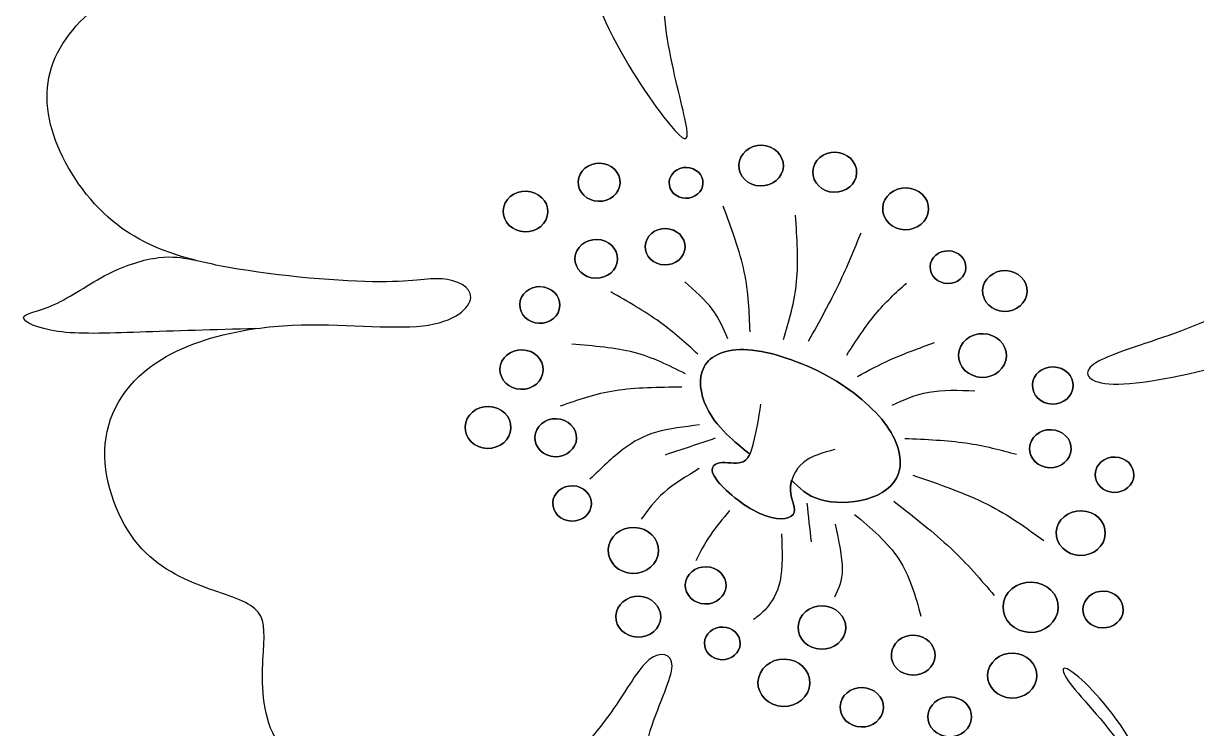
# Model space of a CAD drawing. Header units: millimetres. Extents: x 165 to 400, y 201 to 408.
# Drawn here: x 164.98 to 198.32, y 355.3 to 375.36 of the extents above; entities that cross this region are included whole.
import ezdxf

# ---------------------------------------------------------------- set-up
doc = ezdxf.new("R2010")
doc.units = ezdxf.units.MM
doc.layers.add('DV1_Layer_1', color=7, linetype='Continuous')

msp = doc.modelspace()

# ---------------------------------------------------------------- linework, layer by layer
at = {"layer": 'DV1_Layer_1', "color": 7, "linetype": 'Continuous'}
for points, knots in [([(167.307, 363.402), (167.221, 362.441), (167.598, 361.375), (168.139, 360.667), (168.679, 359.959), (169.383, 359.61), (170.678, 359.114), (171.27, 358.968), (171.559, 358.714), (171.848, 358.459), (171.834, 358.096), (171.801, 357.497), (171.768, 356.898), (171.665, 355.229), (172.929, 353.917), (173.878, 353.469), (174.826, 353.02), (176.092, 352.78), (177.149, 352.837), (177.894, 352.877), (178.536, 353.065), (179.111, 353.364), (179.353, 353.49), (179.583, 353.635), (179.805, 353.798), (180.553, 354.346), (181.198, 355.089), (181.672, 355.756), (182.146, 356.422), (182.447, 357.012), (182.765, 357.266), (183.084, 357.519), (183.419, 357.436), (183.412, 356.727), (183.069, 356.102), (182.797, 355.238), (182.546, 354.44), (182.355, 353.438), (182.387, 352.377), (182.389, 352.29), (182.393, 352.203), (182.399, 352.116), (182.474, 350.959), (182.826, 349.748), (183.494, 348.736), (183.787, 348.293), (184.141, 347.888), (184.54, 347.541), (185.052, 347.097), (185.638, 346.749), (186.268, 346.54), (187.389, 346.168), (188.646, 346.237), (189.274, 346.507), (189.902, 346.778), (189.9, 347.251), (190.003, 347.611), (190.107, 347.971), (190.315, 348.219), (190.546, 348.257), (190.776, 348.295), (191.029, 348.124), (191.578, 347.379), (191.874, 346.806), (192.459, 346.469), (192.586, 346.396), (192.727, 346.334), (192.878, 346.284), (193.423, 346.104), (194.106, 346.078), (194.79, 346.241), (195.664, 346.449), (197.417, 347.484), (197.729, 349.4), (197.643, 350.539), (197.557, 351.678), (197.229, 352.997), (196.662, 354.051), (196.095, 355.105), (195.289, 355.894), (194.452, 356.921), (194.421, 357.158), (194.751, 356.938), (195.081, 356.719), (195.773, 356.042), (196.392, 355.05), (197.011, 354.058), (197.558, 352.75), (198.56, 350.81), (199.013, 350.177), (199.504, 349.726), (199.994, 349.274), (200.522, 349.003), (201.831, 348.87), (202.613, 349.009), (203.245, 349.388), (203.877, 349.768), (204.358, 350.389), (204.591, 351.008), (204.824, 351.628), (204.808, 352.247), (204.679, 353.559), (204.566, 354.254), (204.782, 354.683), (204.997, 355.112), (205.541, 355.277), (206.005, 355.416), (206.468, 355.556), (206.851, 355.671), (207.786, 357.205), (208.338, 358.623), (208.417, 359.902), (208.495, 361.18), (208.101, 362.32), (206.746, 364.381), (205.785, 365.302), (204.962, 365.901), (204.138, 366.499), (202.766, 367.052), (200.699, 366.136), (199.49, 365.766), (198.281, 365.396), (196.896, 365.113), (195.302, 365.091), (195.093, 365.352), (195.509, 365.811), (196.134, 366.009), (197.012, 366.308), (197.889, 366.608), (199.02, 367.008), (199.977, 367.568), (200.935, 368.128), (201.719, 368.848), (202.121, 369.735), (202.174, 369.852), (202.221, 369.971), (202.26, 370.093), (202.521, 370.9), (202.488, 371.821), (202.118, 372.78), (201.693, 373.884), (200.821, 375.039), (200.152, 375.514), (199.483, 375.99), (199.017, 375.787), (198.328, 375.736), (197.639, 375.685), (196.727, 375.787), (195.864, 376.142), (195.002, 376.496), (194.189, 377.104), (193.811, 377.652), (193.434, 378.2), (193.551, 379.178), (191.405, 380.337), (190.223, 380.675), (189.041, 381.012), (186.459, 381.203), (185.416, 379.964), (184.835, 379.338), (184.396, 378.866), (183.924, 378.389), (183.602, 377.837), (183.497, 377.656), (183.408, 377.467), (183.341, 377.268), (183.072, 376.459), (183.173, 375.474), (183.347, 374.56), (183.522, 373.645), (183.768, 372.801), (183.832, 372.381), (183.895, 371.961), (183.776, 371.965), (182.92, 373.01), (182.183, 374.051), (181.629, 375.187), (181.116, 376.238), (180.76, 377.369), (180.138, 378.264), (180.088, 378.336), (180.036, 378.406), (179.982, 378.475), (179.261, 379.397), (178.189, 380.013), (176.942, 380.471), (175.695, 380.929), (174.273, 381.228), (173.13, 381.047), (171.988, 380.865), (171.127, 380.202), (170.65, 379.726), (170.174, 379.251), (170.084, 378.963), (170.218, 378.586), (170.353, 378.209), (170.714, 377.743), (170.847, 377.312), (170.98, 376.88), (170.885, 376.483), (170.54, 376.313), (170.195, 376.142), (169.599, 376.197), (169.064, 376.26), (168.529, 376.322), (168.053, 376.392), (167.474, 376.092), (166.895, 375.793), (166.213, 375.124), (165.886, 374.389), (165.559, 373.654), (165.588, 372.854), (166.202, 371.198), (166.786, 370.343), (167.53, 369.729), (168.135, 369.229), (168.844, 368.888), (169.828, 368.633), (170.053, 368.574), (170.293, 368.52), (170.548, 368.47), (171.922, 368.199), (173.768, 368.031), (176.037, 367.995), (176.46, 368.127), (177.294, 368.064), (177.705, 367.869), (177.693, 367.569), (177.682, 367.27), (177.248, 366.866), (176.328, 366.759), (175.408, 366.652), (174.001, 366.842), (172.614, 366.777), (172.265, 366.761), (171.918, 366.728), (171.577, 366.679), (170.566, 366.534), (169.62, 366.244), (168.903, 365.805), (167.945, 365.217), (167.394, 364.363), (167.307, 363.402)], [0, 0, 0, 0, 0.011111, 0.011111, 0.011111, 0.022222, 0.022222, 0.033333, 0.033333, 0.033333, 0.044444, 0.044444, 0.044444, 0.055556, 0.066667, 0.066667, 0.066667, 0.077778, 0.077778, 0.077778, 0.088889, 0.088889, 0.088889, 0.1, 0.1, 0.1, 0.111111, 0.111111, 0.111111, 0.122222, 0.122222, 0.122222, 0.133333, 0.133333, 0.144444, 0.144444, 0.144444, 0.155556, 0.155556, 0.155556, 0.166667, 0.166667, 0.166667, 0.177778, 0.177778, 0.177778, 0.188889, 0.188889, 0.188889, 0.2, 0.2, 0.2, 0.211111, 0.211111, 0.211111, 0.222222, 0.222222, 0.222222, 0.233333, 0.233333, 0.233333, 0.244444, 0.244444, 0.255556, 0.255556, 0.255556, 0.266667, 0.266667, 0.266667, 0.277778, 0.277778, 0.277778, 0.288889, 0.3, 0.3, 0.3, 0.311111, 0.311111, 0.311111, 0.322222, 0.322222, 0.333333, 0.333333, 0.333333, 0.344444, 0.344444, 0.344444, 0.355556, 0.355556, 0.366667, 0.366667, 0.366667, 0.377778, 0.377778, 0.388889, 0.388889, 0.388889, 0.4, 0.4, 0.4, 0.411111, 0.411111, 0.422222, 0.422222, 0.422222, 0.433333, 0.433333, 0.433333, 0.444444, 0.444444, 0.455556, 0.455556, 0.455556, 0.466667, 0.466667, 0.477778, 0.477778, 0.477778, 0.488889, 0.5, 0.5, 0.5, 0.511111, 0.511111, 0.522222, 0.522222, 0.533333, 0.533333, 0.533333, 0.544444, 0.544444, 0.544444, 0.555556, 0.555556, 0.555556, 0.566667, 0.566667, 0.566667, 0.577778, 0.577778, 0.577778, 0.588889, 0.588889, 0.588889, 0.6, 0.6, 0.6, 0.611111, 0.611111, 0.611111, 0.622222, 0.622222, 0.622222, 0.633333, 0.644444, 0.644444, 0.644444, 0.655556, 0.666667, 0.666667, 0.666667, 0.677778, 0.677778, 0.677778, 0.688889, 0.688889, 0.688889, 0.7, 0.7, 0.7, 0.711111, 0.711111, 0.711111, 0.722222, 0.722222, 0.733333, 0.733333, 0.733333, 0.744444, 0.744444, 0.744444, 0.755556, 0.755556, 0.755556, 0.766667, 0.766667, 0.766667, 0.777778, 0.777778, 0.777778, 0.788889, 0.788889, 0.788889, 0.8, 0.8, 0.8, 0.811111, 0.811111, 0.811111, 0.822222, 0.822222, 0.822222, 0.833333, 0.833333, 0.833333, 0.844444, 0.844444, 0.844444, 0.855556, 0.855556, 0.855556, 0.866667, 0.866667, 0.877778, 0.877778, 0.877778, 0.888889, 0.888889, 0.888889, 0.9, 0.9, 0.9, 0.911111, 0.911111, 0.922222, 0.922222, 0.933333, 0.933333, 0.933333, 0.944444, 0.944444, 0.944444, 0.955556, 0.955556, 0.955556, 0.966667, 0.966667, 0.966667, 0.977778, 0.977778, 0.977778, 1, 1, 1, 1]), ([(185.923, 370.738), (185.574, 370.749), (185.3, 371.017), (185.312, 371.335), (185.325, 371.654), (185.618, 371.904), (185.967, 371.893), (186.317, 371.882), (186.59, 371.614), (186.578, 371.295), (186.566, 370.976), (186.273, 370.727), (185.923, 370.738)], [0, 0, 0, 0, 0.2, 0.2, 0.2, 0.4, 0.4, 0.4, 0.6, 0.6, 0.6, 1, 1, 1, 1]), ([(185.312, 371.335), (185.3, 371.017), (185.574, 370.749), (185.923, 370.738), (186.273, 370.727), (186.566, 370.976), (186.578, 371.295), (186.59, 371.614), (186.317, 371.882), (185.967, 371.893), (185.618, 371.904), (185.325, 371.654), (185.312, 371.335)], [0, 0, 0, 0, 0.2, 0.2, 0.2, 0.4, 0.4, 0.4, 0.6, 0.6, 0.6, 1, 1, 1, 1]), ([(188.016, 370.558), (187.672, 370.569), (187.403, 370.832), (187.415, 371.146), (187.427, 371.46), (187.716, 371.706), (188.06, 371.695), (188.403, 371.684), (188.673, 371.42), (188.661, 371.106), (188.649, 370.792), (188.36, 370.547), (188.016, 370.558)], [0, 0, 0, 0, 0.2, 0.2, 0.2, 0.4, 0.4, 0.4, 0.6, 0.6, 0.6, 1, 1, 1, 1]), ([(187.415, 371.146), (187.403, 370.832), (187.672, 370.569), (188.016, 370.558), (188.36, 370.547), (188.649, 370.792), (188.673, 371.42), (188.403, 371.684), (188.06, 371.695), (187.716, 371.706), (187.427, 371.46), (187.415, 371.146)], [0, 0, 0, 0, 0.2, 0.2, 0.2, 0.4, 0.4, 0.6, 0.6, 0.6, 1, 1, 1, 1]), ([(181.322, 370.3), (180.994, 370.311), (180.737, 370.562), (180.749, 370.862), (180.76, 371.161), (181.036, 371.396), (181.364, 371.385), (181.692, 371.375), (181.949, 371.123), (181.938, 370.824), (181.926, 370.524), (181.651, 370.29), (181.322, 370.3)], [0, 0, 0, 0, 0.2, 0.2, 0.2, 0.4, 0.4, 0.4, 0.6, 0.6, 0.6, 1, 1, 1, 1]), ([(180.749, 370.862), (180.737, 370.562), (180.994, 370.311), (181.322, 370.3), (181.651, 370.29), (181.926, 370.524), (181.938, 370.824), (181.949, 371.123), (181.692, 371.375), (181.364, 371.385), (181.036, 371.396), (180.76, 371.161), (180.749, 370.862)], [0, 0, 0, 0, 0.2, 0.2, 0.2, 0.4, 0.4, 0.4, 0.6, 0.6, 0.6, 1, 1, 1, 1]), ([(183.795, 370.387), (183.53, 370.396), (183.322, 370.599), (183.341, 371.084), (183.563, 371.273), (183.828, 371.265), (184.094, 371.256), (184.302, 371.053), (184.292, 370.811), (184.283, 370.568), (184.06, 370.379), (183.795, 370.387)], [0, 0, 0, 0, 0.2, 0.2, 0.4, 0.4, 0.4, 0.6, 0.6, 0.6, 1, 1, 1, 1]), ([(183.331, 370.841), (183.322, 370.599), (183.53, 370.396), (183.795, 370.387), (184.06, 370.379), (184.283, 370.568), (184.292, 370.811), (184.302, 371.053), (184.094, 371.256), (183.828, 371.265), (183.563, 371.273), (183.341, 371.084), (183.331, 370.841)], [0, 0, 0, 0, 0.2, 0.2, 0.2, 0.4, 0.4, 0.4, 0.6, 0.6, 0.6, 1, 1, 1, 1]), ([(179.228, 369.432), (178.878, 369.443), (178.605, 369.711), (178.617, 370.03), (178.629, 370.349), (178.923, 370.599), (179.272, 370.588), (179.622, 370.576), (179.895, 370.309), (179.883, 369.99), (179.871, 369.671), (179.577, 369.421), (179.228, 369.432)], [0, 0, 0, 0, 0.2, 0.2, 0.2, 0.4, 0.4, 0.4, 0.6, 0.6, 0.6, 1, 1, 1, 1]), ([(178.617, 370.03), (178.605, 369.711), (178.878, 369.443), (179.228, 369.432), (179.577, 369.421), (179.871, 369.671), (179.883, 369.99), (179.895, 370.309), (179.622, 370.576), (179.272, 370.588), (178.923, 370.599), (178.629, 370.349), (178.617, 370.03)], [0, 0, 0, 0, 0.2, 0.2, 0.2, 0.4, 0.4, 0.4, 0.6, 0.6, 0.6, 1, 1, 1, 1]), ([(190.029, 369.494), (189.67, 369.506), (189.389, 369.781), (189.401, 370.109), (189.414, 370.437), (189.715, 370.694), (190.075, 370.683), (190.434, 370.671), (190.716, 370.396), (190.703, 370.068), (190.691, 369.74), (190.389, 369.483), (190.029, 369.494)], [0, 0, 0, 0, 0.2, 0.2, 0.2, 0.4, 0.4, 0.4, 0.6, 0.6, 0.6, 1, 1, 1, 1]), ([(189.401, 370.109), (189.389, 369.781), (189.67, 369.506), (190.029, 369.494), (190.389, 369.483), (190.691, 369.74), (190.703, 370.068), (190.716, 370.396), (190.434, 370.671), (190.075, 370.683), (189.715, 370.694), (189.414, 370.437), (189.401, 370.109)], [0, 0, 0, 0, 0.2, 0.2, 0.2, 0.4, 0.4, 0.4, 0.6, 0.6, 0.6, 1, 1, 1, 1]), ([(185.631, 366.589), (185.613, 367.144), (185.594, 367.699), (185.468, 368.294), (185.341, 368.889), (185.106, 369.523), (184.872, 370.158)], [0, 0, 0, 0, 0.333333, 0.333333, 0.333333, 1, 1, 1, 1]), ([(186.579, 366.368), (186.738, 366.899), (186.898, 367.43), (186.956, 368.019), (187.013, 368.608), (186.968, 369.255), (186.923, 369.902)], [0, 0, 0, 0, 0.333333, 0.333333, 0.333333, 1, 1, 1, 1]), ([(183.197, 368.492), (182.885, 368.502), (182.64, 368.742), (182.651, 369.027), (182.662, 369.312), (182.924, 369.535), (183.237, 369.526), (183.549, 369.516), (183.794, 369.276), (183.783, 368.991), (183.772, 368.706), (183.51, 368.482), (183.197, 368.492)], [0, 0, 0, 0, 0.2, 0.2, 0.2, 0.4, 0.4, 0.4, 0.6, 0.6, 0.6, 1, 1, 1, 1]), ([(182.651, 369.027), (182.64, 368.742), (182.885, 368.502), (183.197, 368.492), (183.51, 368.482), (183.772, 368.706), (183.783, 368.991), (183.794, 369.276), (183.549, 369.516), (183.237, 369.526), (182.924, 369.535), (182.662, 369.312), (182.651, 369.027)], [0, 0, 0, 0, 0.2, 0.2, 0.2, 0.4, 0.4, 0.4, 0.6, 0.6, 0.6, 1, 1, 1, 1]), ([(181.864, 368.645), (181.852, 368.341), (181.572, 368.102), (181.239, 368.113), (180.905, 368.124), (180.644, 368.379), (180.656, 368.684), (180.667, 368.988), (180.947, 369.226), (181.281, 369.216), (181.614, 369.205), (181.875, 368.95), (181.864, 368.645)], [0, 0, 0, 0, 0.2, 0.2, 0.2, 0.4, 0.4, 0.4, 0.6, 0.6, 0.6, 1, 1, 1, 1]), ([(180.656, 368.684), (180.644, 368.379), (180.905, 368.124), (181.239, 368.113), (181.572, 368.102), (181.852, 368.341), (181.864, 368.645), (181.875, 368.95), (181.614, 369.205), (181.281, 369.216), (180.947, 369.226), (180.667, 368.988), (180.656, 368.684)], [0, 0, 0, 0, 0.2, 0.2, 0.2, 0.4, 0.4, 0.4, 0.6, 0.6, 0.6, 1, 1, 1, 1]), ([(187.294, 366.318), (187.604, 366.881), (187.914, 367.444), (188.163, 367.958), (188.412, 368.473), (188.599, 368.939), (188.786, 369.406)], [0, 0, 0, 0, 0.333333, 0.333333, 0.333333, 1, 1, 1, 1]), ([(171.577, 366.679), (170.417, 366.645), (169.256, 366.61), (168.287, 366.578), (167.318, 366.546), (166.54, 366.516), (165.956, 366.599), (165.372, 366.681), (164.981, 366.875), (164.985, 366.993), (164.99, 367.111), (165.39, 367.153), (165.856, 367.365), (166.322, 367.577), (166.855, 367.96), (167.377, 368.228), (167.9, 368.497), (168.414, 368.65), (168.82, 368.698), (169.227, 368.747), (169.528, 368.69), (169.678, 368.661), (169.828, 368.633), (169.828, 368.633), (169.828, 368.633)], [0, 0, 0, 0, 0.111111, 0.111111, 0.111111, 0.222222, 0.222222, 0.222222, 0.333333, 0.333333, 0.333333, 0.444444, 0.444444, 0.444444, 0.555556, 0.555556, 0.555556, 0.666667, 0.666667, 0.666667, 0.777778, 0.777778, 0.777778, 1, 1, 1, 1]), ([(191.24, 367.964), (190.959, 367.973), (190.74, 368.188), (190.75, 368.444), (190.76, 368.7), (190.995, 368.9), (191.276, 368.891), (191.556, 368.882), (191.776, 368.667), (191.766, 368.411), (191.756, 368.155), (191.521, 367.955), (191.24, 367.964)], [0, 0, 0, 0, 0.2, 0.2, 0.2, 0.4, 0.4, 0.4, 0.6, 0.6, 0.6, 1, 1, 1, 1]), ([(190.75, 368.444), (190.74, 368.188), (190.959, 367.973), (191.24, 367.964), (191.521, 367.955), (191.756, 368.155), (191.776, 368.667), (191.556, 368.882), (191.276, 368.891), (190.995, 368.9), (190.76, 368.7), (190.75, 368.444)], [0, 0, 0, 0, 0.2, 0.2, 0.2, 0.4, 0.4, 0.6, 0.6, 0.6, 1, 1, 1, 1]), ([(192.853, 367.17), (192.502, 367.181), (192.228, 367.45), (192.24, 367.769), (192.253, 368.089), (192.547, 368.339), (192.897, 368.328), (193.247, 368.317), (193.521, 368.048), (193.509, 367.729), (193.497, 367.409), (193.203, 367.159), (192.853, 367.17)], [0, 0, 0, 0, 0.2, 0.2, 0.2, 0.4, 0.4, 0.4, 0.6, 0.6, 0.6, 1, 1, 1, 1]), ([(192.24, 367.769), (192.228, 367.45), (192.502, 367.181), (192.853, 367.17), (193.203, 367.159), (193.497, 367.409), (193.509, 367.729), (193.521, 368.048), (193.247, 368.317), (192.897, 368.328), (192.547, 368.339), (192.253, 368.089), (192.24, 367.769)], [0, 0, 0, 0, 0.2, 0.2, 0.2, 0.4, 0.4, 0.4, 0.6, 0.6, 0.6, 1, 1, 1, 1]), ([(179.636, 366.832), (179.322, 366.842), (179.075, 367.083), (179.086, 367.37), (179.097, 367.658), (179.361, 367.883), (179.991, 367.862), (180.237, 367.621), (180.226, 367.334), (180.215, 367.047), (179.951, 366.822), (179.636, 366.832)], [0, 0, 0, 0, 0.2, 0.2, 0.2, 0.4, 0.4, 0.6, 0.6, 0.6, 1, 1, 1, 1]), ([(179.086, 367.37), (179.075, 367.083), (179.322, 366.842), (179.951, 366.822), (180.215, 367.047), (180.226, 367.334), (180.237, 367.621), (179.991, 367.862), (179.676, 367.873), (179.361, 367.883), (179.097, 367.658), (179.086, 367.37)], [0, 0, 0, 0, 0.2, 0.2, 0.4, 0.4, 0.4, 0.6, 0.6, 0.6, 1, 1, 1, 1]), ([(184.996, 366.392), (184.878, 366.677), (184.759, 366.962), (184.556, 367.233), (184.352, 367.503), (184.063, 367.757), (183.774, 368.012)], [0, 0, 0, 0, 0.333333, 0.333333, 0.333333, 1, 1, 1, 1]), ([(188.384, 365.929), (188.649, 366.339), (188.913, 366.748), (189.195, 367.089), (189.477, 367.43), (189.776, 367.702), (190.076, 367.975)], [0, 0, 0, 0, 0.333333, 0.333333, 0.333333, 1, 1, 1, 1]), ([(184.143, 365.955), (183.807, 366.266), (183.47, 366.577), (183.058, 366.871), (182.646, 367.166), (182.159, 367.445), (181.672, 367.724)], [0, 0, 0, 0, 0.333333, 0.333333, 0.333333, 1, 1, 1, 1]), ([(192.213, 365.294), (191.838, 365.306), (191.544, 365.594), (191.557, 365.937), (191.57, 366.28), (191.885, 366.548), (192.261, 366.536), (192.636, 366.524), (192.93, 366.237), (192.917, 365.894), (192.904, 365.551), (192.589, 365.282), (192.213, 365.294)], [0, 0, 0, 0, 0.2, 0.2, 0.2, 0.4, 0.4, 0.4, 0.6, 0.6, 0.6, 1, 1, 1, 1]), ([(191.557, 365.937), (191.544, 365.594), (191.838, 365.306), (192.589, 365.282), (192.904, 365.551), (192.917, 365.894), (192.93, 366.237), (192.636, 366.524), (192.261, 366.536), (191.885, 366.548), (191.57, 366.28), (191.557, 365.937)], [0, 0, 0, 0, 0.2, 0.2, 0.4, 0.4, 0.4, 0.6, 0.6, 0.6, 1, 1, 1, 1]), ([(179.753, 365.495), (179.741, 365.185), (179.456, 364.943), (178.777, 364.964), (178.511, 365.225), (178.523, 365.535), (178.535, 365.845), (178.82, 366.087), (179.159, 366.076), (179.499, 366.065), (179.765, 365.805), (179.753, 365.495)], [0, 0, 0, 0, 0.2, 0.2, 0.4, 0.4, 0.4, 0.6, 0.6, 0.6, 1, 1, 1, 1]), ([(178.523, 365.535), (178.511, 365.225), (178.777, 364.964), (179.456, 364.943), (179.741, 365.185), (179.753, 365.495), (179.765, 365.805), (179.499, 366.065), (179.159, 366.076), (178.82, 366.087), (178.535, 365.845), (178.523, 365.535)], [0, 0, 0, 0, 0.2, 0.2, 0.4, 0.4, 0.4, 0.6, 0.6, 0.6, 1, 1, 1, 1]), ([(183.793, 365.394), (183.334, 365.627), (182.875, 365.859), (182.338, 365.999), (181.8, 366.139), (181.185, 366.186), (180.569, 366.233)], [0, 0, 0, 0, 0.333333, 0.333333, 0.333333, 1, 1, 1, 1]), ([(189.517, 363.912), (189.163, 364.414), (188.555, 364.933), (187.819, 365.338), (187.083, 365.743), (186.218, 366.035), (185.572, 366.078), (184.926, 366.121), (184.5, 365.917), (184.324, 365.591), (184.147, 365.264), (184.219, 364.817), (184.389, 364.453), (184.56, 364.088), (184.828, 363.807), (185.274, 363.388), (185.451, 363.251), (185.629, 363.113), (185.571, 362.993), (185.498, 362.914), (185.395, 362.88), (185.218, 362.822), (184.952, 362.894), (184.762, 362.859), (184.571, 362.824), (184.456, 362.683), (184.674, 362.385), (184.892, 362.087), (185.442, 361.634), (185.907, 361.423), (186.372, 361.213), (186.751, 361.246), (186.856, 361.393), (186.962, 361.54), (186.792, 361.799), (186.778, 362.082), (186.773, 362.176), (186.786, 362.273), (186.814, 362.368), (187.035, 362.147), (187.255, 361.926), (187.994, 361.707), (188.511, 361.708), (188.944, 361.831), (189.377, 361.953), (189.725, 362.197), (189.848, 362.561), (189.972, 362.925), (189.871, 363.41), (189.517, 363.912)], [0, 0, 0, 0, 0.055556, 0.055556, 0.055556, 0.111111, 0.111111, 0.111111, 0.166667, 0.166667, 0.166667, 0.222222, 0.222222, 0.222222, 0.277778, 0.277778, 0.333333, 0.333333, 0.333333, 0.388889, 0.388889, 0.388889, 0.444444, 0.444444, 0.444444, 0.5, 0.5, 0.5, 0.555556, 0.555556, 0.555556, 0.611111, 0.611111, 0.611111, 0.666667, 0.666667, 0.666667, 0.722222, 0.722222, 0.722222, 0.777778, 0.777778, 0.833333, 0.833333, 0.833333, 0.888889, 0.888889, 0.888889, 1, 1, 1, 1]), ([(184.389, 364.453), (184.219, 364.817), (184.147, 365.264), (184.324, 365.591), (184.5, 365.917), (184.926, 366.121), (185.572, 366.078), (186.218, 366.035), (187.083, 365.743), (187.819, 365.338), (188.555, 364.933), (189.163, 364.414), (189.871, 363.41), (189.972, 362.925), (189.725, 362.197), (189.377, 361.953), (188.944, 361.831), (188.511, 361.708), (187.994, 361.707), (187.255, 361.926), (187.035, 362.147), (186.814, 362.368), (186.786, 362.273), (186.773, 362.176), (186.778, 362.082), (186.792, 361.799), (186.962, 361.54), (186.856, 361.393), (186.751, 361.246), (186.372, 361.213), (185.907, 361.423), (185.442, 361.634), (184.892, 362.087), (184.674, 362.385), (184.456, 362.683), (184.571, 362.824), (184.762, 362.859), (184.952, 362.894), (185.218, 362.822), (185.395, 362.88), (185.498, 362.914), (185.571, 362.993), (185.629, 363.113), (185.451, 363.251), (185.274, 363.388), (185.051, 363.598), (184.828, 363.807), (184.56, 364.088), (184.389, 364.453)], [0, 0, 0, 0, 0.055556, 0.055556, 0.055556, 0.111111, 0.111111, 0.111111, 0.166667, 0.166667, 0.166667, 0.222222, 0.222222, 0.277778, 0.277778, 0.333333, 0.333333, 0.333333, 0.388889, 0.388889, 0.444444, 0.444444, 0.444444, 0.5, 0.5, 0.5, 0.555556, 0.555556, 0.555556, 0.611111, 0.611111, 0.611111, 0.666667, 0.666667, 0.666667, 0.722222, 0.722222, 0.722222, 0.777778, 0.777778, 0.777778, 0.833333, 0.833333, 0.833333, 0.888889, 0.888889, 0.888889, 1, 1, 1, 1]), ([(188.689, 365.32), (188.984, 365.483), (189.279, 365.646), (189.644, 365.807), (190.009, 365.968), (190.443, 366.127), (190.877, 366.286)], [0, 0, 0, 0, 0.333333, 0.333333, 0.333333, 1, 1, 1, 1]), ([(194.215, 364.532), (193.896, 364.543), (193.645, 364.788), (193.656, 365.08), (193.668, 365.371), (193.936, 365.6), (194.576, 365.579), (194.826, 365.335), (194.815, 365.043), (194.804, 364.751), (194.535, 364.522), (194.215, 364.532)], [0, 0, 0, 0, 0.2, 0.2, 0.2, 0.4, 0.4, 0.6, 0.6, 0.6, 1, 1, 1, 1]), ([(193.656, 365.08), (193.645, 364.788), (193.896, 364.543), (194.535, 364.522), (194.804, 364.751), (194.815, 365.043), (194.826, 365.335), (194.576, 365.579), (194.256, 365.59), (193.936, 365.6), (193.668, 365.371), (193.656, 365.08)], [0, 0, 0, 0, 0.2, 0.2, 0.4, 0.4, 0.4, 0.6, 0.6, 0.6, 1, 1, 1, 1]), ([(183.689, 365.015), (183.032, 365.009), (182.374, 365.003), (181.798, 364.912), (181.222, 364.822), (180.728, 364.646), (180.233, 364.471)], [0, 0, 0, 0, 0.333333, 0.333333, 0.333333, 1, 1, 1, 1]), ([(189.674, 364.498), (189.998, 364.651), (190.323, 364.804), (190.714, 364.873), (191.105, 364.943), (191.562, 364.928), (192.02, 364.914)], [0, 0, 0, 0, 0.333333, 0.333333, 0.333333, 1, 1, 1, 1]), ([(178.161, 363.274), (177.801, 363.286), (177.52, 363.562), (177.532, 363.89), (177.545, 364.219), (177.847, 364.476), (178.207, 364.464), (178.567, 364.453), (178.849, 364.177), (178.836, 363.849), (178.824, 363.52), (178.521, 363.263), (178.161, 363.274)], [0, 0, 0, 0, 0.2, 0.2, 0.2, 0.4, 0.4, 0.4, 0.6, 0.6, 0.6, 1, 1, 1, 1]), ([(177.532, 363.89), (177.52, 363.562), (177.801, 363.286), (178.161, 363.274), (178.521, 363.263), (178.824, 363.52), (178.836, 363.849), (178.849, 364.177), (178.567, 364.453), (178.207, 364.464), (177.847, 364.476), (177.545, 364.219), (177.532, 363.89)], [0, 0, 0, 0, 0.2, 0.2, 0.2, 0.4, 0.4, 0.4, 0.6, 0.6, 0.6, 1, 1, 1, 1]), ([(188.042, 363.241), (187.71, 363.152), (187.046, 362.973), (186.764, 362.364), (186.778, 362.082), (186.792, 361.799), (186.962, 361.54), (186.856, 361.393), (186.751, 361.246), (186.372, 361.213), (185.907, 361.423), (185.442, 361.634), (184.892, 362.087), (184.674, 362.385), (184.456, 362.683), (184.571, 362.824), (184.762, 362.859), (184.952, 362.894), (185.218, 362.822), (185.395, 362.88), (185.571, 362.938), (185.658, 363.126), (185.734, 363.424), (185.81, 363.721), (185.876, 364.128), (185.941, 364.535)], [0, 0, 0, 0, 0.1, 0.2, 0.2, 0.2, 0.3, 0.3, 0.3, 0.4, 0.4, 0.4, 0.5, 0.5, 0.5, 0.6, 0.6, 0.6, 0.7, 0.7, 0.7, 0.8, 0.8, 0.8, 1, 1, 1, 1]), ([(180.089, 363.035), (179.762, 363.046), (179.506, 363.296), (179.517, 363.595), (179.528, 363.893), (179.803, 364.127), (180.13, 364.116), (180.457, 364.106), (180.713, 363.855), (180.701, 363.557), (180.69, 363.258), (180.416, 363.025), (180.089, 363.035)], [0, 0, 0, 0, 0.2, 0.2, 0.2, 0.4, 0.4, 0.4, 0.6, 0.6, 0.6, 1, 1, 1, 1]), ([(179.517, 363.595), (179.506, 363.296), (179.762, 363.046), (180.089, 363.035), (180.416, 363.025), (180.69, 363.258), (180.701, 363.557), (180.713, 363.855), (180.457, 364.106), (180.13, 364.116), (179.803, 364.127), (179.528, 363.893), (179.517, 363.595)], [0, 0, 0, 0, 0.2, 0.2, 0.2, 0.4, 0.4, 0.4, 0.6, 0.6, 0.6, 1, 1, 1, 1]), ([(184.196, 363.939), (183.762, 363.888), (183.329, 363.837), (182.611, 363.632), (182.326, 363.478), (182.023, 363.247), (181.721, 363.015), (181.4, 362.707), (181.08, 362.4)], [0, 0, 0, 0, 0.25, 0.25, 0.5, 0.5, 0.5, 1, 1, 1, 1]), ([(194.146, 362.723), (193.819, 362.734), (193.563, 362.984), (193.575, 363.283), (193.586, 363.581), (193.861, 363.815), (194.188, 363.804), (194.515, 363.794), (194.771, 363.543), (194.759, 363.245), (194.748, 362.947), (194.473, 362.713), (194.146, 362.723)], [0, 0, 0, 0, 0.2, 0.2, 0.2, 0.4, 0.4, 0.4, 0.6, 0.6, 0.6, 1, 1, 1, 1]), ([(193.575, 363.283), (193.563, 362.984), (193.819, 362.734), (194.146, 362.723), (194.473, 362.713), (194.748, 362.947), (194.759, 363.245), (194.771, 363.543), (194.515, 363.794), (194.188, 363.804), (193.861, 363.815), (193.586, 363.581), (193.575, 363.283)], [0, 0, 0, 0, 0.2, 0.2, 0.2, 0.4, 0.4, 0.4, 0.6, 0.6, 0.6, 1, 1, 1, 1]), ([(190.026, 363.559), (190.632, 363.531), (191.239, 363.503), (191.768, 363.427), (192.298, 363.351), (192.752, 363.227), (193.205, 363.104)], [0, 0, 0, 0, 0.333333, 0.333333, 0.333333, 1, 1, 1, 1]), ([(195.971, 362.022), (195.668, 362.032), (195.43, 362.264), (195.451, 362.819), (195.706, 363.036), (196.01, 363.026), (196.314, 363.017), (196.551, 362.784), (196.541, 362.507), (196.53, 362.229), (196.275, 362.012), (195.971, 362.022)], [0, 0, 0, 0, 0.2, 0.2, 0.4, 0.4, 0.4, 0.6, 0.6, 0.6, 1, 1, 1, 1]), ([(195.441, 362.542), (195.43, 362.264), (195.668, 362.032), (195.971, 362.022), (196.275, 362.012), (196.53, 362.229), (196.541, 362.507), (196.551, 362.784), (196.314, 363.017), (196.01, 363.026), (195.706, 363.036), (195.451, 362.819), (195.441, 362.542)], [0, 0, 0, 0, 0.2, 0.2, 0.2, 0.4, 0.4, 0.4, 0.6, 0.6, 0.6, 1, 1, 1, 1]), ([(184.186, 362.699), (183.825, 362.48), (183.464, 362.26), (183.189, 362.02), (182.915, 361.78), (182.726, 361.518), (182.537, 361.257)], [0, 0, 0, 0, 0.333333, 0.333333, 0.333333, 1, 1, 1, 1]), ([(190.255, 362.516), (191.002, 362.256), (191.749, 361.996), (192.369, 361.685), (192.989, 361.375), (193.483, 361.014), (193.977, 360.653)], [0, 0, 0, 0, 0.333333, 0.333333, 0.333333, 1, 1, 1, 1]), ([(180.556, 361.205), (180.252, 361.214), (180.015, 361.447), (180.025, 361.724), (180.036, 362.002), (180.291, 362.219), (180.595, 362.209), (180.898, 362.199), (181.136, 361.966), (181.125, 361.689), (181.115, 361.412), (180.86, 361.195), (180.556, 361.205)], [0, 0, 0, 0, 0.2, 0.2, 0.2, 0.4, 0.4, 0.4, 0.6, 0.6, 0.6, 1, 1, 1, 1]), ([(180.025, 361.724), (180.015, 361.447), (180.252, 361.214), (180.556, 361.205), (180.86, 361.195), (181.115, 361.412), (181.136, 361.966), (180.898, 362.199), (180.595, 362.209), (180.291, 362.219), (180.036, 362.002), (180.025, 361.724)], [0, 0, 0, 0, 0.2, 0.2, 0.2, 0.4, 0.4, 0.6, 0.6, 0.6, 1, 1, 1, 1]), ([(189.719, 361.77), (190.289, 361.325), (190.859, 360.879), (191.335, 360.432), (191.811, 359.986), (192.192, 359.537), (192.573, 359.089)], [0, 0, 0, 0, 0.333333, 0.333333, 0.333333, 1, 1, 1, 1]), ([(185.049, 361.503), (184.856, 361.274), (184.664, 361.044), (184.503, 360.807), (184.343, 360.57), (184.214, 360.325), (184.086, 360.079)], [0, 0, 0, 0, 0.333333, 0.333333, 0.333333, 1, 1, 1, 1]), ([(195.007, 360.229), (194.622, 360.241), (194.321, 360.536), (194.334, 360.887), (194.348, 361.238), (194.671, 361.512), (195.055, 361.5), (195.44, 361.488), (195.741, 361.193), (195.728, 360.842), (195.714, 360.491), (195.391, 360.217), (195.007, 360.229)], [0, 0, 0, 0, 0.2, 0.2, 0.2, 0.4, 0.4, 0.4, 0.6, 0.6, 0.6, 1, 1, 1, 1]), ([(194.334, 360.887), (194.321, 360.536), (194.622, 360.241), (195.007, 360.229), (195.391, 360.217), (195.714, 360.491), (195.728, 360.842), (195.741, 361.193), (195.44, 361.488), (195.055, 361.5), (194.671, 361.512), (194.348, 361.238), (194.334, 360.887)], [0, 0, 0, 0, 0.2, 0.2, 0.2, 0.4, 0.4, 0.4, 0.6, 0.6, 0.6, 1, 1, 1, 1]), ([(188.051, 361.114), (188.152, 360.647), (188.254, 360.181), (188.251, 359.836), (188.247, 359.49), (188.139, 359.266), (188.031, 359.043)], [0, 0, 0, 0, 0.333333, 0.333333, 0.333333, 1, 1, 1, 1]), ([(188.599, 361.397), (189.072, 361), (189.545, 360.603), (189.86, 360.12), (190.175, 359.638), (190.332, 359.069), (190.49, 358.501)], [0, 0, 0, 0, 0.333333, 0.333333, 0.333333, 1, 1, 1, 1]), ([(182.292, 359.716), (181.896, 359.729), (181.587, 360.032), (181.614, 360.754), (181.946, 361.036), (182.737, 361.011), (183.046, 360.708), (183.033, 360.347), (183.019, 359.986), (182.687, 359.704), (182.292, 359.716)], [0, 0, 0, 0, 0.2, 0.2, 0.4, 0.4, 0.6, 0.6, 0.6, 1, 1, 1, 1]), ([(181.601, 360.393), (181.587, 360.032), (181.896, 359.729), (182.687, 359.704), (183.019, 359.986), (183.033, 360.347), (183.046, 360.708), (182.737, 361.011), (182.342, 361.024), (181.946, 361.036), (181.614, 360.754), (181.601, 360.393)], [0, 0, 0, 0, 0.2, 0.2, 0.4, 0.4, 0.4, 0.6, 0.6, 0.6, 1, 1, 1, 1]), ([(186.527, 360.844), (186.544, 360.359), (186.56, 359.874), (186.484, 359.507), (186.408, 359.14), (186.239, 358.892), (186.099, 358.729), (185.959, 358.565), (185.847, 358.487), (185.734, 358.409)], [0, 0, 0, 0, 0.25, 0.25, 0.25, 0.5, 0.5, 0.5, 1, 1, 1, 1]), ([(184.349, 358.849), (184.029, 358.859), (183.779, 359.104), (183.801, 359.688), (184.07, 359.916), (184.39, 359.906), (184.71, 359.896), (184.96, 359.651), (184.949, 359.359), (184.938, 359.067), (184.669, 358.839), (184.349, 358.849)], [0, 0, 0, 0, 0.2, 0.2, 0.4, 0.4, 0.4, 0.6, 0.6, 0.6, 1, 1, 1, 1]), ([(183.79, 359.396), (183.779, 359.104), (184.029, 358.859), (184.349, 358.849), (184.669, 358.839), (184.938, 359.067), (184.949, 359.359), (184.96, 359.651), (184.71, 359.896), (184.39, 359.906), (184.07, 359.916), (183.801, 359.688), (183.79, 359.396)], [0, 0, 0, 0, 0.2, 0.2, 0.2, 0.4, 0.4, 0.4, 0.6, 0.6, 0.6, 1, 1, 1, 1]), ([(193.579, 358.041), (193.146, 358.055), (192.808, 358.386), (192.823, 358.781), (192.838, 359.176), (193.201, 359.485), (194.066, 359.457), (194.404, 359.126), (194.389, 358.731), (194.374, 358.336), (194.011, 358.027), (193.579, 358.041)], [0, 0, 0, 0, 0.2, 0.2, 0.2, 0.4, 0.4, 0.6, 0.6, 0.6, 1, 1, 1, 1]), ([(192.823, 358.781), (192.808, 358.386), (193.146, 358.055), (193.579, 358.041), (194.011, 358.027), (194.374, 358.336), (194.389, 358.731), (194.404, 359.126), (194.066, 359.457), (193.633, 359.471), (193.201, 359.485), (192.838, 359.176), (192.823, 358.781)], [0, 0, 0, 0, 0.2, 0.2, 0.2, 0.4, 0.4, 0.4, 0.6, 0.6, 0.6, 1, 1, 1, 1]), ([(181.816, 358.505), (181.828, 358.826), (182.124, 359.078), (182.828, 359.055), (183.104, 358.786), (183.079, 358.143), (182.783, 357.891), (182.431, 357.902), (182.079, 357.914), (181.803, 358.183), (181.816, 358.505)], [0, 0, 0, 0, 0.2, 0.2, 0.4, 0.4, 0.6, 0.6, 0.6, 1, 1, 1, 1]), ([(181.816, 358.505), (181.803, 358.183), (182.079, 357.914), (182.431, 357.902), (182.783, 357.891), (183.079, 358.143), (183.104, 358.786), (182.828, 359.055), (182.476, 359.066), (182.124, 359.078), (181.828, 358.826), (181.816, 358.505)], [0, 0, 0, 0, 0.2, 0.2, 0.2, 0.4, 0.4, 0.6, 0.6, 0.6, 1, 1, 1, 1]), ([(195.645, 358.167), (195.328, 358.177), (195.081, 358.42), (195.092, 358.709), (195.103, 358.997), (195.368, 359.224), (195.685, 359.213), (196.001, 359.203), (196.249, 358.961), (196.238, 358.672), (196.227, 358.383), (195.961, 358.157), (195.645, 358.167)], [0, 0, 0, 0, 0.2, 0.2, 0.2, 0.4, 0.4, 0.4, 0.6, 0.6, 0.6, 1, 1, 1, 1]), ([(195.092, 358.709), (195.081, 358.42), (195.328, 358.177), (195.961, 358.157), (196.227, 358.383), (196.249, 358.961), (196.001, 359.203), (195.685, 359.213), (195.368, 359.224), (195.103, 358.997), (195.092, 358.709)], [0, 0, 0, 0, 0.2, 0.2, 0.4, 0.4, 0.6, 0.6, 0.6, 1, 1, 1, 1]), ([(186.998, 358.199), (187.011, 358.54), (187.324, 358.807), (188.071, 358.783), (188.363, 358.497), (188.35, 358.156), (188.337, 357.815), (188.024, 357.548), (187.65, 357.56), (187.277, 357.572), (186.984, 357.858), (186.998, 358.199)], [0, 0, 0, 0, 0.2, 0.2, 0.4, 0.4, 0.4, 0.6, 0.6, 0.6, 1, 1, 1, 1]), ([(186.998, 358.199), (186.984, 357.858), (187.277, 357.572), (187.65, 357.56), (188.024, 357.548), (188.337, 357.815), (188.35, 358.156), (188.363, 358.497), (188.071, 358.783), (187.698, 358.795), (187.324, 358.807), (187.011, 358.54), (186.998, 358.199)], [0, 0, 0, 0, 0.2, 0.2, 0.2, 0.4, 0.4, 0.4, 0.6, 0.6, 0.6, 1, 1, 1, 1]), ([(184.826, 357.263), (184.546, 357.272), (184.326, 357.487), (184.346, 357.999), (184.581, 358.199), (184.862, 358.19), (185.142, 358.181), (185.362, 357.967), (185.352, 357.71), (185.342, 357.454), (185.107, 357.254), (184.826, 357.263)], [0, 0, 0, 0, 0.2, 0.2, 0.4, 0.4, 0.4, 0.6, 0.6, 0.6, 1, 1, 1, 1]), ([(184.336, 357.743), (184.326, 357.487), (184.546, 357.272), (184.826, 357.263), (185.107, 357.254), (185.342, 357.454), (185.352, 357.71), (185.362, 357.967), (185.142, 358.181), (184.862, 358.19), (184.581, 358.199), (184.346, 357.999), (184.336, 357.743)], [0, 0, 0, 0, 0.2, 0.2, 0.2, 0.4, 0.4, 0.4, 0.6, 0.6, 0.6, 1, 1, 1, 1]), ([(190.246, 356.824), (189.903, 356.834), (189.635, 357.097), (189.647, 357.41), (189.659, 357.723), (189.947, 357.968), (190.29, 357.957), (190.632, 357.946), (190.901, 357.683), (190.889, 357.37), (190.877, 357.058), (190.589, 356.813), (190.246, 356.824)], [0, 0, 0, 0, 0.2, 0.2, 0.2, 0.4, 0.4, 0.4, 0.6, 0.6, 0.6, 1, 1, 1, 1]), ([(189.647, 357.41), (189.635, 357.097), (189.903, 356.834), (190.589, 356.813), (190.877, 357.058), (190.889, 357.37), (190.901, 357.683), (190.632, 357.946), (190.29, 357.957), (189.947, 357.968), (189.659, 357.723), (189.647, 357.41)], [0, 0, 0, 0, 0.2, 0.2, 0.4, 0.4, 0.4, 0.6, 0.6, 0.6, 1, 1, 1, 1]), ([(193.059, 356.172), (192.673, 356.184), (192.371, 356.48), (192.398, 357.184), (192.722, 357.46), (193.494, 357.435), (193.796, 357.14), (193.783, 356.787), (193.769, 356.435), (193.445, 356.159), (193.059, 356.172)], [0, 0, 0, 0, 0.2, 0.2, 0.4, 0.4, 0.6, 0.6, 0.6, 1, 1, 1, 1]), ([(192.384, 356.832), (192.371, 356.48), (192.673, 356.184), (193.059, 356.172), (193.445, 356.159), (193.769, 356.435), (193.783, 356.787), (193.796, 357.14), (193.494, 357.435), (193.108, 357.448), (192.722, 357.46), (192.398, 357.184), (192.384, 356.832)], [0, 0, 0, 0, 0.2, 0.2, 0.2, 0.4, 0.4, 0.4, 0.6, 0.6, 0.6, 1, 1, 1, 1]), ([(186.568, 355.935), (186.161, 355.948), (185.843, 356.26), (185.857, 356.631), (185.871, 357.002), (186.212, 357.293), (186.619, 357.28), (187.026, 357.267), (187.345, 356.955), (187.33, 356.584), (187.316, 356.213), (186.975, 355.922), (186.568, 355.935)], [0, 0, 0, 0, 0.2, 0.2, 0.2, 0.4, 0.4, 0.4, 0.6, 0.6, 0.6, 1, 1, 1, 1]), ([(185.857, 356.631), (185.843, 356.26), (186.161, 355.948), (186.568, 355.935), (186.975, 355.922), (187.316, 356.213), (187.33, 356.584), (187.345, 356.955), (187.026, 357.267), (186.619, 357.28), (186.212, 357.293), (185.871, 357.002), (185.857, 356.631)], [0, 0, 0, 0, 0.2, 0.2, 0.2, 0.4, 0.4, 0.4, 0.6, 0.6, 0.6, 1, 1, 1, 1]), ([(188.786, 355.349), (188.446, 355.36), (188.18, 355.62), (188.192, 355.93), (188.204, 356.24), (188.489, 356.482), (188.829, 356.471), (189.168, 356.461), (189.434, 356.2), (189.422, 355.89), (189.411, 355.58), (189.125, 355.338), (188.786, 355.349)], [0, 0, 0, 0, 0.2, 0.2, 0.2, 0.4, 0.4, 0.4, 0.6, 0.6, 0.6, 1, 1, 1, 1]), ([(188.192, 355.93), (188.18, 355.62), (188.446, 355.36), (188.786, 355.349), (189.125, 355.338), (189.411, 355.58), (189.434, 356.2), (189.168, 356.461), (188.829, 356.471), (188.489, 356.482), (188.204, 356.24), (188.192, 355.93)], [0, 0, 0, 0, 0.2, 0.2, 0.2, 0.4, 0.4, 0.6, 0.6, 0.6, 1, 1, 1, 1]), ([(191.285, 355.073), (190.942, 355.084), (190.673, 355.346), (190.685, 355.659), (190.697, 355.972), (190.985, 356.217), (191.328, 356.206), (191.671, 356.195), (191.939, 355.933), (191.927, 355.62), (191.915, 355.307), (191.627, 355.062), (191.285, 355.073)], [0, 0, 0, 0, 0.2, 0.2, 0.2, 0.4, 0.4, 0.4, 0.6, 0.6, 0.6, 1, 1, 1, 1]), ([(190.685, 355.659), (190.673, 355.346), (190.942, 355.084), (191.627, 355.062), (191.915, 355.307), (191.927, 355.62), (191.939, 355.933), (191.671, 356.195), (191.328, 356.206), (190.985, 356.217), (190.697, 355.972), (190.685, 355.659)], [0, 0, 0, 0, 0.2, 0.2, 0.4, 0.4, 0.4, 0.6, 0.6, 0.6, 1, 1, 1, 1])]:
    msp.add_open_spline(points, degree=3, knots=knots, dxfattribs=at)
for points in [[(184.642, 363.56), (184.167, 363.401), (183.692, 363.243), (183.218, 363.084)], [(187.246, 361.718), (187.286, 361.35), (187.327, 360.982), (187.368, 360.614)]]:
    msp.add_open_spline(points, degree=3, dxfattribs=at)

doc.saveas('drawing.dxf')
